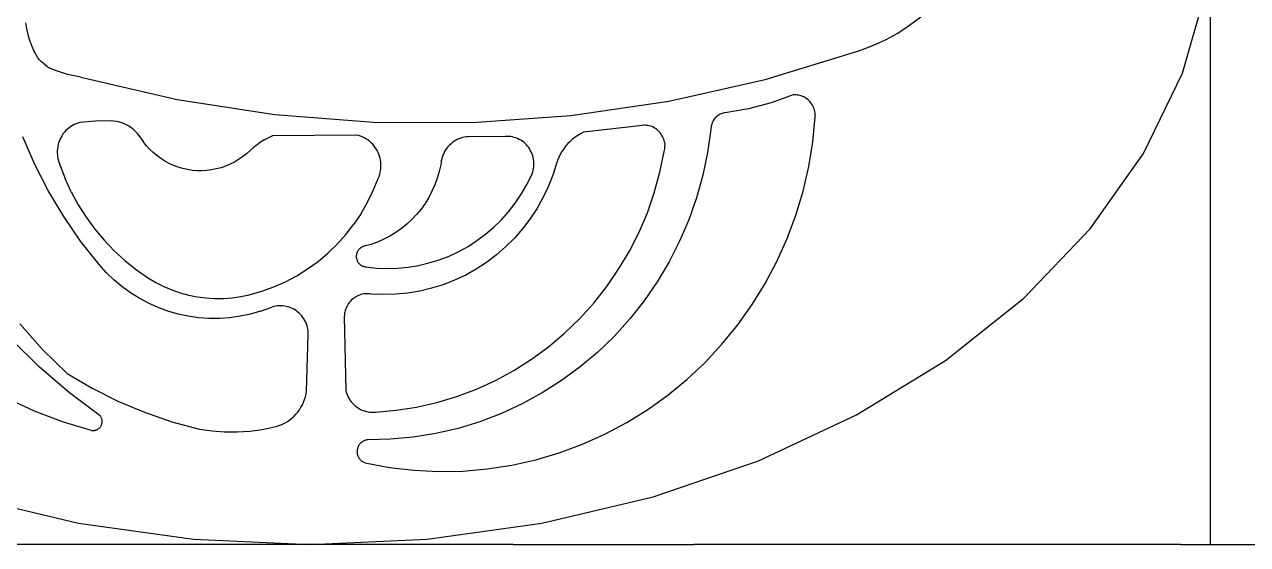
# Model space of a CAD drawing. Extents: x 396092 to 455492, y 17293 to 132793.
# Drawn here: x 430171.5 to 430305.3, y 46245.8 to 46302.6 of the extents above; entities that cross this region are included whole.
import ezdxf

# ---------------------------------------------------------------- set-up
doc = ezdxf.new("R2010")
doc.units = 0
doc.header["$LTSCALE"] = 1000
doc.header["$MEASUREMENT"] = 0
doc.layers.add('MU', color=34, linetype='Continuous')

msp = doc.modelspace()

# ---------------------------------------------------------------- linework, layer by layer
at = {"layer": 'MU', "color": 37}
for p, q in [((430298.15, 46297.3), (430300.76, 46306.44)), ((430171.59, 46302.8), (430171.69, 46302.17)), ((430267, 46301.7), (430268.29, 46302.54)), ((430268.29, 46302.54), (430269.51, 46303.46)), ((430171.69, 46302.17), (430171.83, 46301.54)), ((430171.83, 46301.54), (430172.01, 46300.93)), ((430265.66, 46300.96), (430267, 46301.7)), ((430172.01, 46300.93), (430172.23, 46300.33)), ((430172.23, 46300.33), (430172.49, 46299.75)), ((430252.49, 46296.63), (430262.85, 46299.78)), ((430262.85, 46299.78), (430264.28, 46300.32)), ((430264.28, 46300.32), (430265.66, 46300.96)), ((430172.63, 46299.49), (430172.49, 46299.75)), ((430172.78, 46299.24), (430172.63, 46299.49)), ((430172.94, 46299), (430172.78, 46299.24)), ((430173.13, 46298.77), (430172.94, 46299)), ((430173.33, 46298.56), (430173.13, 46298.77)), ((430173.54, 46298.36), (430173.33, 46298.56)), ((430173.76, 46298.18), (430173.54, 46298.36)), ((430174, 46298.01), (430173.76, 46298.18)), ((430174, 46298.01), (430174.25, 46297.87)), ((430174.51, 46297.74), (430174.25, 46297.87)), ((430174.77, 46297.63), (430174.51, 46297.74)), ((430176.19, 46297.18), (430174.77, 46297.63)), ((430177.64, 46296.87), (430176.19, 46297.18)), ((430293.89, 46288.54), (430298.15, 46297.3)), ((430177.64, 46296.87), (430188.18, 46294.44)), ((430241.94, 46294.26), (430252.49, 46296.63)), ((430188.18, 46294.44), (430198.87, 46292.8)), ((430255.57, 46294.93), (430253.14, 46294.06)), ((430255.71, 46294.94), (430255.57, 46294.93)), ((430255.86, 46294.94), (430255.71, 46294.94)), ((430256.01, 46294.92), (430255.86, 46294.94)), ((430256.15, 46294.9), (430256.01, 46294.92)), ((430256.29, 46294.87), (430256.15, 46294.9)), ((430256.44, 46294.83), (430256.29, 46294.87)), ((430256.57, 46294.77), (430256.44, 46294.83)), ((430256.71, 46294.71), (430256.57, 46294.77)), ((430256.84, 46294.64), (430256.71, 46294.71)), ((430256.96, 46294.57), (430256.84, 46294.64)), ((430257.08, 46294.48), (430256.96, 46294.57)), ((430257.2, 46294.39), (430257.08, 46294.48)), ((430231.24, 46292.69), (430241.94, 46294.26)), ((430250.66, 46293.41), (430248.12, 46292.98)), ((430253.14, 46294.06), (430250.66, 46293.41)), ((430257.3, 46294.29), (430257.2, 46294.39)), ((430257.4, 46294.18), (430257.3, 46294.29)), ((430257.5, 46294.06), (430257.4, 46294.18)), ((430257.58, 46293.94), (430257.5, 46294.06)), ((430257.66, 46293.82), (430257.58, 46293.94)), ((430257.73, 46293.68), (430257.66, 46293.82)), ((430257.79, 46293.55), (430257.73, 46293.68)), ((430257.85, 46293.41), (430257.79, 46293.55)), ((430257.89, 46293.27), (430257.85, 46293.41)), ((430257.93, 46293.12), (430257.89, 46293.27)), ((430257.95, 46292.97), (430257.93, 46293.12)), ((430177.11, 46291.77), (430176.91, 46291.68)), ((430177.32, 46291.85), (430177.11, 46291.77)), ((430177.53, 46291.91), (430177.32, 46291.85)), ((430179.24, 46292.05), (430177.53, 46291.91)), ((430180.96, 46292.08), (430179.24, 46292.05)), ((430181.23, 46292.06), (430180.96, 46292.08)), ((430181.5, 46292.03), (430181.23, 46292.06)), ((430181.77, 46291.97), (430181.5, 46292.03)), ((430182.03, 46291.9), (430181.77, 46291.97)), ((430182.29, 46291.81), (430182.03, 46291.9)), ((430182.54, 46291.7), (430182.29, 46291.81)), ((430198.87, 46292.8), (430209.65, 46291.96)), ((430209.65, 46291.96), (430220.46, 46291.92)), ((430220.46, 46291.92), (430231.24, 46292.69)), ((430246.65, 46291.74), (430246.62, 46291.63)), ((430246.69, 46291.86), (430246.65, 46291.74)), ((430246.74, 46291.97), (430246.69, 46291.86)), ((430246.8, 46292.07), (430246.74, 46291.97)), ((430246.86, 46292.18), (430246.8, 46292.07)), ((430246.93, 46292.27), (430246.86, 46292.18)), ((430247, 46292.37), (430246.93, 46292.27)), ((430247.08, 46292.46), (430247, 46292.37)), ((430247.17, 46292.54), (430247.08, 46292.46)), ((430247.26, 46292.62), (430247.17, 46292.54)), ((430247.35, 46292.69), (430247.26, 46292.62)), ((430247.45, 46292.75), (430247.35, 46292.69)), ((430247.56, 46292.81), (430247.45, 46292.75)), ((430247.67, 46292.85), (430247.56, 46292.81)), ((430247.78, 46292.9), (430247.67, 46292.85)), ((430247.89, 46292.93), (430247.78, 46292.9)), ((430248, 46292.96), (430247.89, 46292.93)), ((430248.12, 46292.98), (430248, 46292.96)), ((430257.7, 46289.79), (430257.97, 46292.53)), ((430257.97, 46292.82), (430257.95, 46292.97)), ((430257.97, 46292.68), (430257.97, 46292.82)), ((430257.97, 46292.53), (430257.97, 46292.68)), ((430175.6, 46290.51), (430175.48, 46290.32)), ((430175.72, 46290.7), (430175.6, 46290.51)), ((430175.86, 46290.87), (430175.72, 46290.7)), ((430176.01, 46291.03), (430175.86, 46290.87)), ((430176.17, 46291.19), (430176.01, 46291.03)), ((430176.35, 46291.33), (430176.17, 46291.19)), ((430176.53, 46291.46), (430176.35, 46291.33)), ((430176.71, 46291.58), (430176.53, 46291.46)), ((430176.91, 46291.68), (430176.71, 46291.58)), ((430182.78, 46291.58), (430182.54, 46291.7)), ((430183.01, 46291.43), (430182.78, 46291.58)), ((430183.24, 46291.27), (430183.01, 46291.43)), ((430183.45, 46291.1), (430183.24, 46291.27)), ((430183.65, 46290.91), (430183.45, 46291.1)), ((430183.83, 46290.71), (430183.65, 46290.91)), ((430184, 46290.49), (430183.83, 46290.71)), ((430184, 46290.49), (430184.47, 46289.82)), ((430198.62, 46290.44), (430198.17, 46290.24)), ((430207.8, 46290.54), (430198.62, 46290.44)), ((430208.01, 46290.49), (430207.8, 46290.54)), ((430208.23, 46290.42), (430208.01, 46290.49)), ((430208.43, 46290.34), (430208.23, 46290.42)), ((430224.08, 46290.4), (430220.02, 46290.36)), ((430224.28, 46290.4), (430224.08, 46290.4)), ((430224.47, 46290.4), (430224.28, 46290.4)), ((430224.67, 46290.37), (430224.47, 46290.4)), ((430232, 46290.5), (430231.7, 46290.3)), ((430232.31, 46290.68), (430232, 46290.5)), ((430232.63, 46290.84), (430232.31, 46290.68)), ((430239.07, 46291.6), (430232.63, 46290.84)), ((430239.21, 46291.61), (430239.07, 46291.6)), ((430239.36, 46291.61), (430239.21, 46291.61)), ((430239.51, 46291.6), (430239.36, 46291.61)), ((430239.66, 46291.58), (430239.51, 46291.6)), ((430239.8, 46291.55), (430239.66, 46291.58)), ((430239.95, 46291.51), (430239.8, 46291.55)), ((430240.09, 46291.46), (430239.95, 46291.51)), ((430240.23, 46291.4), (430240.09, 46291.46)), ((430240.36, 46291.33), (430240.23, 46291.4)), ((430240.49, 46291.26), (430240.36, 46291.33)), ((430240.61, 46291.17), (430240.49, 46291.26)), ((430240.73, 46291.08), (430240.61, 46291.17)), ((430240.84, 46290.98), (430240.73, 46291.08)), ((430240.94, 46290.87), (430240.84, 46290.98)), ((430241.04, 46290.76), (430240.94, 46290.87)), ((430241.13, 46290.63), (430241.04, 46290.76)), ((430241.21, 46290.51), (430241.13, 46290.63)), ((430241.28, 46290.37), (430241.21, 46290.51)), ((430246.56, 46291.15), (430246.2, 46288.63)), ((430246.57, 46291.27), (430246.56, 46291.15)), ((430246.58, 46291.39), (430246.57, 46291.27)), ((430246.59, 46291.51), (430246.58, 46291.39)), ((430246.62, 46291.63), (430246.59, 46291.51)), ((430172.6, 46287.33), (430171.3, 46290.33)), ((430175.07, 46289.05), (430175.06, 46288.82)), ((430175.11, 46289.27), (430175.07, 46289.05)), ((430175.15, 46289.49), (430175.11, 46289.27)), ((430175.21, 46289.71), (430175.15, 46289.49)), ((430175.29, 46289.92), (430175.21, 46289.71)), ((430175.38, 46290.12), (430175.29, 46289.92)), ((430175.48, 46290.32), (430175.38, 46290.12)), ((430184.8, 46289.4), (430184.47, 46289.82)), ((430185.16, 46289.01), (430184.8, 46289.4)), ((430195.76, 46288.48), (430196.52, 46289.18)), ((430196.91, 46289.48), (430196.52, 46289.18)), ((430197.31, 46289.77), (430196.91, 46289.48)), ((430197.73, 46290.02), (430197.31, 46289.77)), ((430198.17, 46290.24), (430197.73, 46290.02)), ((430208.63, 46290.24), (430208.43, 46290.34)), ((430208.83, 46290.14), (430208.63, 46290.24)), ((430209.02, 46290.02), (430208.83, 46290.14)), ((430209.2, 46289.88), (430209.02, 46290.02)), ((430209.37, 46289.74), (430209.2, 46289.88)), ((430209.53, 46289.58), (430209.37, 46289.74)), ((430209.68, 46289.41), (430209.53, 46289.58)), ((430209.81, 46289.23), (430209.68, 46289.41)), ((430209.94, 46289.05), (430209.81, 46289.23)), ((430217.67, 46289.09), (430217.54, 46288.91)), ((430217.8, 46289.26), (430217.67, 46289.09)), ((430217.94, 46289.41), (430217.8, 46289.26)), ((430218.1, 46289.56), (430217.94, 46289.41)), ((430218.26, 46289.7), (430218.1, 46289.56)), ((430218.43, 46289.82), (430218.26, 46289.7)), ((430218.61, 46289.94), (430218.43, 46289.82)), ((430218.8, 46290.04), (430218.61, 46289.94)), ((430218.99, 46290.12), (430218.8, 46290.04)), ((430219.19, 46290.2), (430218.99, 46290.12)), ((430219.39, 46290.26), (430219.19, 46290.2)), ((430219.6, 46290.31), (430219.39, 46290.26)), ((430219.81, 46290.34), (430219.6, 46290.31)), ((430220.02, 46290.36), (430219.81, 46290.34)), ((430224.86, 46290.34), (430224.67, 46290.37)), ((430225.05, 46290.29), (430224.86, 46290.34)), ((430225.24, 46290.23), (430225.05, 46290.29)), ((430225.42, 46290.16), (430225.24, 46290.23)), ((430225.6, 46290.07), (430225.42, 46290.16)), ((430225.77, 46289.98), (430225.6, 46290.07)), ((430225.94, 46289.87), (430225.77, 46289.98)), ((430226.09, 46289.75), (430225.94, 46289.87)), ((430226.24, 46289.62), (430226.09, 46289.75)), ((430226.38, 46289.48), (430226.24, 46289.62)), ((430226.51, 46289.33), (430226.38, 46289.48)), ((430226.64, 46289.17), (430226.51, 46289.33)), ((430226.75, 46289.01), (430226.64, 46289.17)), ((430230.67, 46289.32), (430230.46, 46289.04)), ((430230.91, 46289.6), (430230.67, 46289.32)), ((430231.16, 46289.85), (430230.91, 46289.6)), ((430231.42, 46290.09), (430231.16, 46289.85)), ((430231.7, 46290.3), (430231.42, 46290.09)), ((430241.35, 46290.24), (430241.28, 46290.37)), ((430241.4, 46290.1), (430241.35, 46290.24)), ((430241.45, 46289.95), (430241.4, 46290.1)), ((430241.48, 46289.8), (430241.45, 46289.95)), ((430241.51, 46289.66), (430241.48, 46289.8)), ((430241.49, 46288.9), (430241.52, 46289.05)), ((430241.51, 46289.66), (430241.53, 46289.5)), ((430241.52, 46289.05), (430241.53, 46289.2)), ((430241.53, 46289.5), (430241.53, 46289.35)), ((430241.53, 46289.2), (430241.53, 46289.35)), ((430257.26, 46287.09), (430257.7, 46289.79)), ((430175.06, 46288.82), (430175.05, 46288.6)), ((430175.05, 46288.6), (430175.07, 46288.37)), ((430175.07, 46288.37), (430175.09, 46288.15)), ((430175.09, 46288.15), (430175.13, 46287.93)), ((430175.13, 46287.93), (430175.19, 46287.71)), ((430175.19, 46287.71), (430175.26, 46287.5)), ((430185.54, 46288.63), (430185.16, 46289.01)), ((430185.95, 46288.29), (430185.54, 46288.63)), ((430186.38, 46287.98), (430185.95, 46288.29)), ((430186.83, 46287.69), (430186.38, 46287.98)), ((430194.9, 46287.85), (430194.44, 46287.58)), ((430195.34, 46288.15), (430194.9, 46287.85)), ((430195.76, 46288.48), (430195.34, 46288.15)), ((430210.06, 46288.85), (430209.94, 46289.05)), ((430210.16, 46288.65), (430210.06, 46288.85)), ((430210.24, 46288.44), (430210.16, 46288.65)), ((430210.32, 46288.23), (430210.24, 46288.44)), ((430210.38, 46288.01), (430210.32, 46288.23)), ((430210.42, 46287.79), (430210.38, 46288.01)), ((430210.45, 46287.56), (430210.42, 46287.79)), ((430217.07, 46287.72), (430217.04, 46287.51)), ((430217.12, 46287.93), (430217.07, 46287.72)), ((430217.18, 46288.14), (430217.12, 46287.93)), ((430217.25, 46288.34), (430217.18, 46288.14)), ((430217.33, 46288.54), (430217.25, 46288.34)), ((430217.43, 46288.73), (430217.33, 46288.54)), ((430217.54, 46288.91), (430217.43, 46288.73)), ((430226.84, 46288.83), (430226.75, 46289.01)), ((430226.93, 46288.65), (430226.84, 46288.83)), ((430227.01, 46288.47), (430226.93, 46288.65)), ((430227.07, 46288.28), (430227.01, 46288.47)), ((430227.12, 46288.09), (430227.07, 46288.28)), ((430227.16, 46287.89), (430227.12, 46288.09)), ((430227.19, 46287.69), (430227.16, 46287.89)), ((430229.79, 46287.77), (430229.68, 46287.43)), ((430229.93, 46288.1), (430229.79, 46287.77)), ((430230.08, 46288.43), (430229.93, 46288.1)), ((430230.26, 46288.74), (430230.08, 46288.43)), ((430230.46, 46289.04), (430230.26, 46288.74)), ((430240.99, 46286.48), (430241.46, 46288.75)), ((430241.46, 46288.75), (430241.49, 46288.9)), ((430246.2, 46288.63), (430245.68, 46286.14)), ((430288.06, 46280.29), (430293.89, 46288.54)), ((430174.09, 46284.42), (430172.6, 46287.33)), ((430175.26, 46287.5), (430175.34, 46287.29)), ((430175.34, 46287.29), (430175.92, 46285.79)), ((430187.3, 46287.44), (430186.83, 46287.69)), ((430187.79, 46287.22), (430187.3, 46287.44)), ((430188.28, 46287.03), (430187.79, 46287.22)), ((430188.79, 46286.88), (430188.28, 46287.03)), ((430189.31, 46286.76), (430188.79, 46286.88)), ((430189.83, 46286.68), (430189.31, 46286.76)), ((430190.36, 46286.64), (430189.83, 46286.68)), ((430190.89, 46286.63), (430190.36, 46286.64)), ((430191.42, 46286.66), (430190.89, 46286.63)), ((430191.94, 46286.73), (430191.42, 46286.66)), ((430192.46, 46286.83), (430191.94, 46286.73)), ((430192.98, 46286.96), (430192.46, 46286.83)), ((430193.48, 46287.14), (430192.98, 46286.96)), ((430193.97, 46287.34), (430193.48, 46287.14)), ((430194.44, 46287.58), (430193.97, 46287.34)), ((430210.33, 46286.22), (430210.39, 46286.44)), ((430210.39, 46286.44), (430210.43, 46286.66)), ((430210.43, 46286.66), (430210.46, 46286.88)), ((430210.47, 46287.34), (430210.45, 46287.56)), ((430210.46, 46286.88), (430210.47, 46287.11)), ((430210.47, 46287.11), (430210.47, 46287.34)), ((430216.85, 46286.54), (430216.63, 46285.81)), ((430217.02, 46287.29), (430216.85, 46286.54)), ((430217.04, 46287.51), (430217.02, 46287.29)), ((430227, 46286.31), (430227.07, 46286.5)), ((430227.07, 46286.5), (430227.12, 46286.7)), ((430227.12, 46286.7), (430227.16, 46286.89)), ((430227.16, 46286.89), (430227.18, 46287.09)), ((430227.18, 46287.09), (430227.2, 46287.29)), ((430227.2, 46287.49), (430227.19, 46287.69)), ((430227.2, 46287.29), (430227.2, 46287.49)), ((430229.68, 46287.43), (430229.26, 46286.14)), ((430240.37, 46284.24), (430240.99, 46286.48)), ((430256.64, 46284.42), (430257.26, 46287.09)), ((430176.59, 46284.32), (430175.92, 46285.79)), ((430209.63, 46284.47), (430210.17, 46285.79)), ((430210.17, 46285.79), (430210.26, 46286)), ((430210.26, 46286), (430210.33, 46286.22)), ((430216.37, 46285.09), (430216.05, 46284.4)), ((430216.63, 46285.81), (430216.37, 46285.09)), ((430225.8, 46284.06), (430226.4, 46285.07)), ((430226.4, 46285.07), (430226.92, 46286.13)), ((430226.92, 46286.13), (430227, 46286.31)), ((430229.26, 46286.14), (430228.76, 46284.88)), ((430245.68, 46286.14), (430244.99, 46283.68)), ((430175.77, 46281.62), (430174.09, 46284.42)), ((430176.59, 46284.32), (430177.36, 46282.91)), ((430209.01, 46283.2), (430209.63, 46284.47)), ((430215.69, 46283.72), (430215.29, 46283.07)), ((430216.05, 46284.4), (430215.69, 46283.72)), ((430225.14, 46283.08), (430225.8, 46284.06)), ((430228.76, 46284.88), (430228.17, 46283.66)), ((430239.61, 46282.05), (430240.37, 46284.24)), ((430255.86, 46281.79), (430256.64, 46284.42)), ((430177.36, 46282.91), (430178.22, 46281.55)), ((430208.3, 46281.97), (430209.01, 46283.2)), ((430214.85, 46282.45), (430214.37, 46281.87)), ((430215.29, 46283.07), (430214.85, 46282.45)), ((430224.42, 46282.16), (430225.14, 46283.08)), ((430227.51, 46282.48), (430226.76, 46281.35)), ((430228.17, 46283.66), (430227.51, 46282.48)), ((430244.99, 46283.68), (430244.15, 46281.28)), ((430177.62, 46278.93), (430175.77, 46281.62)), ((430178.22, 46281.55), (430179.17, 46280.26)), ((430208.3, 46281.97), (430207.5, 46280.79)), ((430213.85, 46281.31), (430213.29, 46280.8)), ((430214.37, 46281.87), (430213.85, 46281.31)), ((430222.8, 46280.46), (430223.64, 46281.28)), ((430223.64, 46281.28), (430224.42, 46282.16)), ((430226.76, 46281.35), (430225.95, 46280.28)), ((430238.7, 46279.92), (430239.61, 46282.05)), ((430244.15, 46281.28), (430243.14, 46278.95)), ((430254.9, 46279.23), (430255.86, 46281.79)), ((430179.17, 46280.26), (430180.19, 46279.03)), ((430206.63, 46279.67), (430207.5, 46280.79)), ((430212.09, 46279.88), (430211.44, 46279.49)), ((430212.7, 46280.32), (430212.09, 46279.88)), ((430213.29, 46280.8), (430212.7, 46280.32)), ((430220.97, 46279), (430221.91, 46279.7)), ((430221.91, 46279.7), (430222.8, 46280.46)), ((430225.95, 46280.28), (430225.06, 46279.26)), ((430237.65, 46277.86), (430238.7, 46279.92)), ((430280.79, 46272.7), (430288.06, 46280.29)), ((430179.64, 46276.38), (430177.62, 46278.93)), ((430180.19, 46279.03), (430181.3, 46277.87)), ((430204.67, 46277.64), (430205.69, 46278.62)), ((430205.69, 46278.62), (430206.63, 46279.67)), ((430208.58, 46278.36), (430208.51, 46278.34)), ((430208.65, 46278.38), (430208.58, 46278.36)), ((430209.37, 46278.59), (430208.65, 46278.38)), ((430210.08, 46278.84), (430209.37, 46278.59)), ((430210.77, 46279.14), (430210.08, 46278.84)), ((430211.44, 46279.49), (430210.77, 46279.14)), ((430218.97, 46277.81), (430219.99, 46278.37)), ((430219.99, 46278.37), (430220.97, 46279)), ((430225.06, 46279.26), (430224.11, 46278.31)), ((430243.14, 46278.95), (430241.99, 46276.68)), ((430253.78, 46276.73), (430254.9, 46279.23)), ((430181.3, 46277.87), (430182.48, 46276.79)), ((430203.59, 46276.73), (430204.67, 46277.64)), ((430207.78, 46277.45), (430207.77, 46277.37)), ((430207.77, 46277.37), (430207.77, 46277.3)), ((430207.77, 46277.3), (430207.77, 46277.22)), ((430207.77, 46277.22), (430207.77, 46277.14)), ((430207.77, 46277.14), (430207.79, 46277.07)), ((430207.8, 46277.52), (430207.78, 46277.45)), ((430207.79, 46277.07), (430207.8, 46276.99)), ((430207.82, 46277.59), (430207.8, 46277.52)), ((430207.84, 46277.67), (430207.82, 46277.59)), ((430207.87, 46277.74), (430207.84, 46277.67)), ((430207.9, 46277.81), (430207.87, 46277.74)), ((430207.94, 46277.87), (430207.9, 46277.81)), ((430207.98, 46277.93), (430207.94, 46277.87)), ((430208.02, 46277.99), (430207.98, 46277.93)), ((430208.07, 46278.05), (430208.02, 46277.99)), ((430208.13, 46278.1), (430208.07, 46278.05)), ((430208.18, 46278.15), (430208.13, 46278.1)), ((430208.24, 46278.2), (430208.18, 46278.15)), ((430208.31, 46278.24), (430208.24, 46278.2)), ((430208.37, 46278.28), (430208.31, 46278.24)), ((430208.44, 46278.31), (430208.37, 46278.28)), ((430208.51, 46278.34), (430208.44, 46278.31)), ((430216.83, 46276.89), (430217.92, 46277.31)), ((430217.92, 46277.31), (430218.97, 46277.81)), ((430223.1, 46277.43), (430222.03, 46276.62)), ((430224.11, 46278.31), (430223.1, 46277.43)), ((430236.47, 46275.87), (430237.65, 46277.86)), ((430180.42, 46275.52), (430179.64, 46276.38)), ((430182.48, 46276.79), (430183.72, 46275.79)), ((430183.72, 46275.79), (430185.03, 46274.88)), ((430201.26, 46275.16), (430202.45, 46275.91)), ((430202.45, 46275.91), (430203.59, 46276.73)), ((430207.8, 46276.99), (430207.82, 46276.92)), ((430207.82, 46276.92), (430207.85, 46276.85)), ((430207.85, 46276.85), (430207.88, 46276.78)), ((430207.88, 46276.78), (430207.91, 46276.71)), ((430207.91, 46276.71), (430207.95, 46276.65)), ((430207.95, 46276.65), (430207.99, 46276.58)), ((430207.99, 46276.58), (430208.04, 46276.53)), ((430208.04, 46276.53), (430208.09, 46276.47)), ((430208.09, 46276.47), (430208.14, 46276.42)), ((430208.14, 46276.42), (430208.2, 46276.37)), ((430208.2, 46276.37), (430208.26, 46276.32)), ((430208.26, 46276.32), (430208.32, 46276.28)), ((430208.32, 46276.28), (430208.39, 46276.25)), ((430208.39, 46276.25), (430208.45, 46276.22)), ((430208.45, 46276.22), (430208.52, 46276.19)), ((430208.52, 46276.19), (430208.6, 46276.17)), ((430208.6, 46276.17), (430208.67, 46276.15)), ((430208.67, 46276.15), (430208.74, 46276.14)), ((430208.74, 46276.14), (430208.82, 46276.13)), ((430208.82, 46276.13), (430209.97, 46276)), ((430209.97, 46276), (430211.13, 46275.95)), ((430211.13, 46275.95), (430212.29, 46275.98)), ((430212.29, 46275.98), (430213.44, 46276.09)), ((430213.44, 46276.09), (430214.59, 46276.28)), ((430214.59, 46276.28), (430215.72, 46276.55)), ((430215.72, 46276.55), (430216.83, 46276.89)), ((430220.9, 46275.89), (430219.74, 46275.23)), ((430222.03, 46276.62), (430220.9, 46275.89)), ((430235.17, 46273.97), (430236.47, 46275.87)), ((430241.99, 46276.68), (430240.7, 46274.5)), ((430252.5, 46274.32), (430253.78, 46276.73)), ((430181.25, 46274.72), (430180.42, 46275.52)), ((430182.13, 46273.98), (430181.25, 46274.72)), ((430185.03, 46274.88), (430185.86, 46274.4)), ((430185.86, 46274.4), (430186.72, 46273.97)), ((430198.74, 46273.93), (430200.02, 46274.5)), ((430200.02, 46274.5), (430201.26, 46275.16)), ((430218.53, 46274.66), (430217.28, 46274.18)), ((430219.74, 46275.23), (430218.53, 46274.66)), ((430240.7, 46274.5), (430239.26, 46272.42)), ((430183.06, 46273.3), (430182.13, 46273.98)), ((430184.03, 46272.69), (430183.06, 46273.3)), ((430186.72, 46273.97), (430187.6, 46273.6)), ((430187.6, 46273.6), (430188.51, 46273.29)), ((430188.51, 46273.29), (430189.44, 46273.04)), ((430189.44, 46273.04), (430190.37, 46272.86)), ((430195.13, 46272.88), (430196.07, 46273.08)), ((430196.07, 46273.08), (430197.42, 46273.46)), ((430197.42, 46273.46), (430198.74, 46273.93)), ((430208.11, 46273.03), (430207.95, 46272.97)), ((430208.26, 46273.09), (430208.11, 46273.03)), ((430208.42, 46273.13), (430208.26, 46273.09)), ((430208.59, 46273.16), (430208.42, 46273.13)), ((430208.75, 46273.18), (430208.59, 46273.16)), ((430208.92, 46273.19), (430208.75, 46273.18)), ((430209.08, 46273.19), (430208.92, 46273.19)), ((430209.25, 46273.18), (430209.08, 46273.19)), ((430209.41, 46273.15), (430209.25, 46273.18)), ((430210.74, 46273.09), (430209.41, 46273.15)), ((430212.07, 46273.13), (430210.74, 46273.09)), ((430213.4, 46273.25), (430212.07, 46273.13)), ((430214.71, 46273.47), (430213.4, 46273.25)), ((430216.01, 46273.78), (430214.71, 46273.47)), ((430217.28, 46274.18), (430216.01, 46273.78)), ((430233.74, 46272.16), (430235.17, 46273.97)), ((430251.07, 46272), (430252.5, 46274.32)), ((430185.05, 46272.15), (430184.03, 46272.69)), ((430186.09, 46271.69), (430185.05, 46272.15)), ((430187.17, 46271.29), (430186.09, 46271.69)), ((430190.37, 46272.86), (430191.32, 46272.73)), ((430191.32, 46272.73), (430192.28, 46272.67)), ((430192.28, 46272.67), (430193.23, 46272.68)), ((430193.23, 46272.68), (430194.19, 46272.75)), ((430194.19, 46272.75), (430195.13, 46272.88)), ((430197.29, 46271.27), (430198.55, 46271.73)), ((430198.74, 46271.79), (430198.55, 46271.73)), ((430198.94, 46271.83), (430198.74, 46271.79)), ((430199.14, 46271.86), (430198.94, 46271.83)), ((430199.34, 46271.88), (430199.14, 46271.86)), ((430199.54, 46271.88), (430199.34, 46271.88)), ((430199.74, 46271.87), (430199.54, 46271.88)), ((430199.94, 46271.84), (430199.74, 46271.87)), ((430200.13, 46271.81), (430199.94, 46271.84)), ((430200.33, 46271.76), (430200.13, 46271.81)), ((430200.52, 46271.69), (430200.33, 46271.76)), ((430200.7, 46271.62), (430200.52, 46271.69)), ((430206.68, 46271.68), (430206.62, 46271.53)), ((430206.76, 46271.84), (430206.68, 46271.68)), ((430206.84, 46271.98), (430206.76, 46271.84)), ((430206.93, 46272.12), (430206.84, 46271.98)), ((430207.03, 46272.26), (430206.93, 46272.12)), ((430207.14, 46272.39), (430207.03, 46272.26)), ((430207.26, 46272.51), (430207.14, 46272.39)), ((430207.39, 46272.62), (430207.26, 46272.51)), ((430207.52, 46272.72), (430207.39, 46272.62)), ((430207.66, 46272.81), (430207.52, 46272.72)), ((430207.8, 46272.9), (430207.66, 46272.81)), ((430207.95, 46272.97), (430207.8, 46272.9)), ((430232.19, 46270.46), (430233.74, 46272.16)), ((430239.26, 46272.42), (430237.69, 46270.43)), ((430249.49, 46269.77), (430251.07, 46272)), ((430272.21, 46265.88), (430280.79, 46272.7)), ((430188.27, 46270.97), (430187.17, 46271.29)), ((430189.38, 46270.73), (430188.27, 46270.97)), ((430190.51, 46270.57), (430189.38, 46270.73)), ((430191.65, 46270.49), (430190.51, 46270.57)), ((430192.8, 46270.49), (430191.65, 46270.49)), ((430193.94, 46270.57), (430192.8, 46270.49)), ((430195.07, 46270.72), (430193.94, 46270.57)), ((430196.19, 46270.96), (430195.07, 46270.72)), ((430197.29, 46271.27), (430196.19, 46270.96)), ((430200.88, 46271.53), (430200.7, 46271.62)), ((430201.06, 46271.43), (430200.88, 46271.53)), ((430201.23, 46271.31), (430201.06, 46271.43)), ((430201.39, 46271.19), (430201.23, 46271.31)), ((430201.54, 46271.06), (430201.39, 46271.19)), ((430201.68, 46270.91), (430201.54, 46271.06)), ((430201.81, 46270.76), (430201.68, 46270.91)), ((430201.94, 46270.6), (430201.81, 46270.76)), ((430202.05, 46270.43), (430201.94, 46270.6)), ((430202.15, 46270.25), (430202.05, 46270.43)), ((430206.47, 46270.87), (430206.46, 46270.7)), ((430206.46, 46270.7), (430206.61, 46262.62)), ((430206.49, 46271.04), (430206.47, 46270.87)), ((430206.53, 46271.2), (430206.49, 46271.04)), ((430206.57, 46271.37), (430206.53, 46271.2)), ((430206.62, 46271.53), (430206.57, 46271.37)), ((430230.54, 46268.86), (430232.19, 46270.46)), ((430237.69, 46270.43), (430236, 46268.56)), ((430170.96, 46269.9), (430173.46, 46267.08)), ((430202.24, 46270.07), (430202.15, 46270.25)), ((430202.32, 46269.88), (430202.24, 46270.07)), ((430202.38, 46269.69), (430202.32, 46269.88)), ((430202.43, 46269.49), (430202.38, 46269.69)), ((430202.47, 46269.29), (430202.43, 46269.49)), ((430202.5, 46269.09), (430202.47, 46269.29)), ((430202.51, 46268.88), (430202.5, 46269.09)), ((430247.77, 46267.66), (430249.49, 46269.77)), ((430173.12, 46265.17), (430170.05, 46268.2)), ((430202.33, 46262.52), (430202.51, 46268.68)), ((430202.51, 46268.68), (430202.51, 46268.88)), ((430228.78, 46267.38), (430230.54, 46268.86)), ((430236, 46268.56), (430234.18, 46266.81)), ((430245.92, 46265.68), (430247.77, 46267.66)), ((430173.46, 46267.08), (430176.16, 46264.46)), ((430226.93, 46266.03), (430228.78, 46267.38)), ((430234.18, 46266.81), (430232.26, 46265.18)), ((430176.39, 46262.35), (430173.12, 46265.17)), ((430225, 46264.8), (430226.93, 46266.03)), ((430232.26, 46265.18), (430230.23, 46263.69)), ((430243.94, 46263.82), (430245.92, 46265.68)), ((430262.48, 46259.93), (430272.21, 46265.88)), ((430176.16, 46264.46), (430178.88, 46262.85)), ((430220.91, 46262.76), (430222.99, 46263.71)), ((430222.99, 46263.71), (430225, 46264.8)), ((430230.23, 46263.69), (430228.12, 46262.34)), ((430241.85, 46262.09), (430243.94, 46263.82)), ((430179.76, 46259.84), (430176.39, 46262.35)), ((430178.88, 46262.85), (430181.7, 46261.44)), ((430202.27, 46262.21), (430202.33, 46262.52)), ((430206.61, 46262.62), (430206.66, 46262.43)), ((430206.66, 46262.43), (430206.73, 46262.24)), ((430218.78, 46261.96), (430220.91, 46262.76)), ((430228.12, 46262.34), (430225.91, 46261.14)), ((430169.53, 46261.77), (430172.53, 46260.38)), ((430181.7, 46261.44), (430184.61, 46260.22)), ((430201.72, 46260.77), (430201.87, 46261.04)), ((430201.87, 46261.04), (430202, 46261.32)), ((430202, 46261.32), (430202.11, 46261.61)), ((430202.11, 46261.61), (430202.2, 46261.91)), ((430202.2, 46261.91), (430202.27, 46262.21)), ((430206.73, 46262.24), (430206.8, 46262.05)), ((430206.8, 46262.05), (430206.89, 46261.87)), ((430206.89, 46261.87), (430206.99, 46261.69)), ((430206.99, 46261.69), (430207.1, 46261.53)), ((430207.1, 46261.53), (430207.22, 46261.36)), ((430207.22, 46261.36), (430207.35, 46261.21)), ((430207.35, 46261.21), (430207.49, 46261.07)), ((430207.49, 46261.07), (430207.64, 46260.94)), ((430214.37, 46260.8), (430216.59, 46261.3)), ((430216.59, 46261.3), (430218.78, 46261.96)), ((430225.91, 46261.14), (430223.64, 46260.09)), ((430239.65, 46260.52), (430241.85, 46262.09)), ((430172.53, 46260.38), (430175.61, 46259.22)), ((430179.8, 46259.78), (430179.76, 46259.84)), ((430179.83, 46259.73), (430179.8, 46259.78)), ((430179.86, 46259.67), (430179.83, 46259.73)), ((430179.89, 46259.61), (430179.86, 46259.67)), ((430179.91, 46259.55), (430179.89, 46259.61)), ((430184.61, 46260.22), (430187.59, 46259.19)), ((430200.73, 46259.59), (430200.96, 46259.79)), ((430200.96, 46259.79), (430201.17, 46260.02)), ((430201.17, 46260.02), (430201.37, 46260.25)), ((430201.37, 46260.25), (430201.55, 46260.5)), ((430201.55, 46260.5), (430201.72, 46260.77)), ((430207.64, 46260.94), (430207.8, 46260.81)), ((430207.8, 46260.81), (430207.96, 46260.7)), ((430207.96, 46260.7), (430208.13, 46260.6)), ((430208.13, 46260.6), (430208.31, 46260.51)), ((430208.31, 46260.51), (430208.49, 46260.43)), ((430208.49, 46260.43), (430208.68, 46260.37)), ((430208.68, 46260.37), (430208.87, 46260.32)), ((430208.87, 46260.32), (430209.07, 46260.28)), ((430209.07, 46260.28), (430209.26, 46260.25)), ((430209.26, 46260.25), (430209.46, 46260.24)), ((430209.46, 46260.24), (430209.66, 46260.24)), ((430209.66, 46260.24), (430209.86, 46260.25)), ((430209.86, 46260.25), (430212.12, 46260.45)), ((430212.12, 46260.45), (430214.37, 46260.8)), ((430223.64, 46260.09), (430221.3, 46259.19)), ((430237.35, 46259.09), (430239.65, 46260.52)), ((430251.76, 46254.93), (430262.48, 46259.93)), ((430175.61, 46259.22), (430178.77, 46258.27)), ((430179.27, 46258.27), (430179.33, 46258.29)), ((430179.33, 46258.29), (430179.39, 46258.32)), ((430179.39, 46258.32), (430179.44, 46258.34)), ((430179.44, 46258.34), (430179.5, 46258.37)), ((430179.5, 46258.37), (430179.55, 46258.41)), ((430179.55, 46258.41), (430179.6, 46258.45)), ((430179.6, 46258.45), (430179.65, 46258.49)), ((430179.65, 46258.49), (430179.7, 46258.53)), ((430179.7, 46258.53), (430179.74, 46258.58)), ((430179.74, 46258.58), (430179.78, 46258.63)), ((430179.78, 46258.63), (430179.82, 46258.69)), ((430179.82, 46258.69), (430179.85, 46258.74)), ((430179.85, 46258.74), (430179.88, 46258.8)), ((430179.88, 46258.8), (430179.9, 46258.86)), ((430179.9, 46258.86), (430179.92, 46258.92)), ((430179.93, 46259.49), (430179.91, 46259.55)), ((430179.92, 46258.92), (430179.94, 46258.98)), ((430179.95, 46259.43), (430179.93, 46259.49)), ((430179.94, 46258.98), (430179.96, 46259.04)), ((430179.96, 46259.37), (430179.95, 46259.43)), ((430179.97, 46259.3), (430179.96, 46259.37)), ((430179.96, 46259.11), (430179.97, 46259.17)), ((430179.96, 46259.04), (430179.96, 46259.11)), ((430179.97, 46259.24), (430179.97, 46259.3)), ((430179.97, 46259.17), (430179.97, 46259.24)), ((430187.59, 46259.19), (430190.63, 46258.37)), ((430190.63, 46258.37), (430192, 46258.18)), ((430196.12, 46258.17), (430197.49, 46258.35)), ((430197.49, 46258.35), (430198.84, 46258.62)), ((430198.84, 46258.62), (430199.13, 46258.7)), ((430199.13, 46258.7), (430199.42, 46258.8)), ((430199.42, 46258.8), (430199.7, 46258.92)), ((430199.7, 46258.92), (430199.98, 46259.06)), ((430199.98, 46259.06), (430200.24, 46259.22)), ((430200.24, 46259.22), (430200.49, 46259.39)), ((430200.49, 46259.39), (430200.73, 46259.59)), ((430218.9, 46258.46), (430216.47, 46257.9)), ((430221.3, 46259.19), (430218.9, 46258.46)), ((430234.97, 46257.82), (430237.35, 46259.09)), ((430178.77, 46258.27), (430178.83, 46258.25)), ((430178.83, 46258.25), (430178.89, 46258.24)), ((430178.89, 46258.24), (430178.95, 46258.24)), ((430178.95, 46258.24), (430179.02, 46258.24)), ((430179.02, 46258.24), (430179.08, 46258.24)), ((430179.08, 46258.24), (430179.14, 46258.25)), ((430179.14, 46258.25), (430179.21, 46258.26)), ((430179.21, 46258.26), (430179.27, 46258.27)), ((430192, 46258.18), (430193.37, 46258.08)), ((430193.37, 46258.08), (430194.75, 46258.08)), ((430194.75, 46258.08), (430196.12, 46258.17)), ((430208.4, 46256.98), (430208.33, 46256.93)), ((430208.47, 46257.03), (430208.4, 46256.98)), ((430208.54, 46257.07), (430208.47, 46257.03)), ((430208.62, 46257.11), (430208.54, 46257.07)), ((430208.69, 46257.14), (430208.62, 46257.11)), ((430208.77, 46257.16), (430208.69, 46257.14)), ((430208.85, 46257.18), (430208.77, 46257.16)), ((430208.94, 46257.2), (430208.85, 46257.18)), ((430209.02, 46257.21), (430208.94, 46257.2)), ((430211.52, 46257.27), (430209.02, 46257.21)), ((430214, 46257.5), (430211.52, 46257.27)), ((430216.47, 46257.9), (430214, 46257.5)), ((430232.51, 46256.72), (430234.97, 46257.82)), ((430207.86, 46256.07), (430207.85, 46255.98)), ((430207.85, 46255.98), (430207.85, 46255.9)), ((430207.85, 46255.9), (430207.86, 46255.81)), ((430207.87, 46256.15), (430207.86, 46256.07)), ((430207.86, 46255.81), (430207.87, 46255.73)), ((430207.89, 46256.23), (430207.87, 46256.15)), ((430207.87, 46255.73), (430207.88, 46255.64)), ((430207.88, 46255.64), (430207.91, 46255.56)), ((430207.91, 46256.31), (430207.89, 46256.23)), ((430207.94, 46256.39), (430207.91, 46256.31)), ((430207.97, 46256.47), (430207.94, 46256.39)), ((430208.01, 46256.55), (430207.97, 46256.47)), ((430208.05, 46256.62), (430208.01, 46256.55)), ((430208.1, 46256.69), (430208.05, 46256.62)), ((430208.15, 46256.76), (430208.1, 46256.69)), ((430208.21, 46256.82), (430208.15, 46256.76)), ((430208.27, 46256.88), (430208.21, 46256.82)), ((430208.33, 46256.93), (430208.27, 46256.88)), ((430227.4, 46255.02), (430229.98, 46255.79)), ((430229.98, 46255.79), (430232.51, 46256.72)), ((430207.91, 46255.56), (430207.93, 46255.48)), ((430207.93, 46255.48), (430207.96, 46255.4)), ((430207.96, 46255.4), (430208, 46255.33)), ((430208, 46255.33), (430208.04, 46255.25)), ((430208.04, 46255.25), (430208.09, 46255.18)), ((430208.09, 46255.18), (430208.14, 46255.11)), ((430208.14, 46255.11), (430208.19, 46255.05)), ((430208.19, 46255.05), (430208.25, 46254.99)), ((430208.25, 46254.99), (430208.31, 46254.93)), ((430208.31, 46254.93), (430208.38, 46254.88)), ((430208.38, 46254.88), (430208.45, 46254.84)), ((430208.45, 46254.84), (430208.52, 46254.79)), ((430208.52, 46254.79), (430208.6, 46254.76)), ((430208.6, 46254.76), (430208.67, 46254.72)), ((430208.67, 46254.72), (430208.75, 46254.7)), ((430208.75, 46254.7), (430211.4, 46254.2)), ((430222.12, 46254.03), (430224.77, 46254.44)), ((430224.77, 46254.44), (430227.4, 46255.02)), ((430240.23, 46250.97), (430251.76, 46254.93)), ((430211.4, 46254.2), (430214.07, 46253.89)), ((430214.07, 46253.89), (430216.75, 46253.75)), ((430216.75, 46253.75), (430219.44, 46253.8)), ((430219.44, 46253.8), (430222.12, 46254.03)), ((430165.24, 46250.97), (430177.39, 46248.09)), ((430228.08, 46248.09), (430240.23, 46250.97)), ((430177.39, 46248.09), (430189.96, 46246.35)), ((430215.51, 46246.35), (430228.08, 46248.09)), ((430189.96, 46246.35), (430202.73, 46245.76)), ((430202.73, 46245.76), (430215.51, 46246.35)), ((430224.92, 46245.76), (430124.82, 46245.76)), ((430224.92, 46245.76), (430244.7, 46245.76)), ((430297.92, 46245.76), (430244.7, 46245.76)), ((430297.92, 46245.76), (430317.7, 46245.76))]:
    msp.add_line(p, q, dxfattribs=at)
msp.add_lwpolyline([(430301.2, 46245.76), (430301.2, 46385.76)], dxfattribs=at)

doc.saveas('drawing.dxf')
